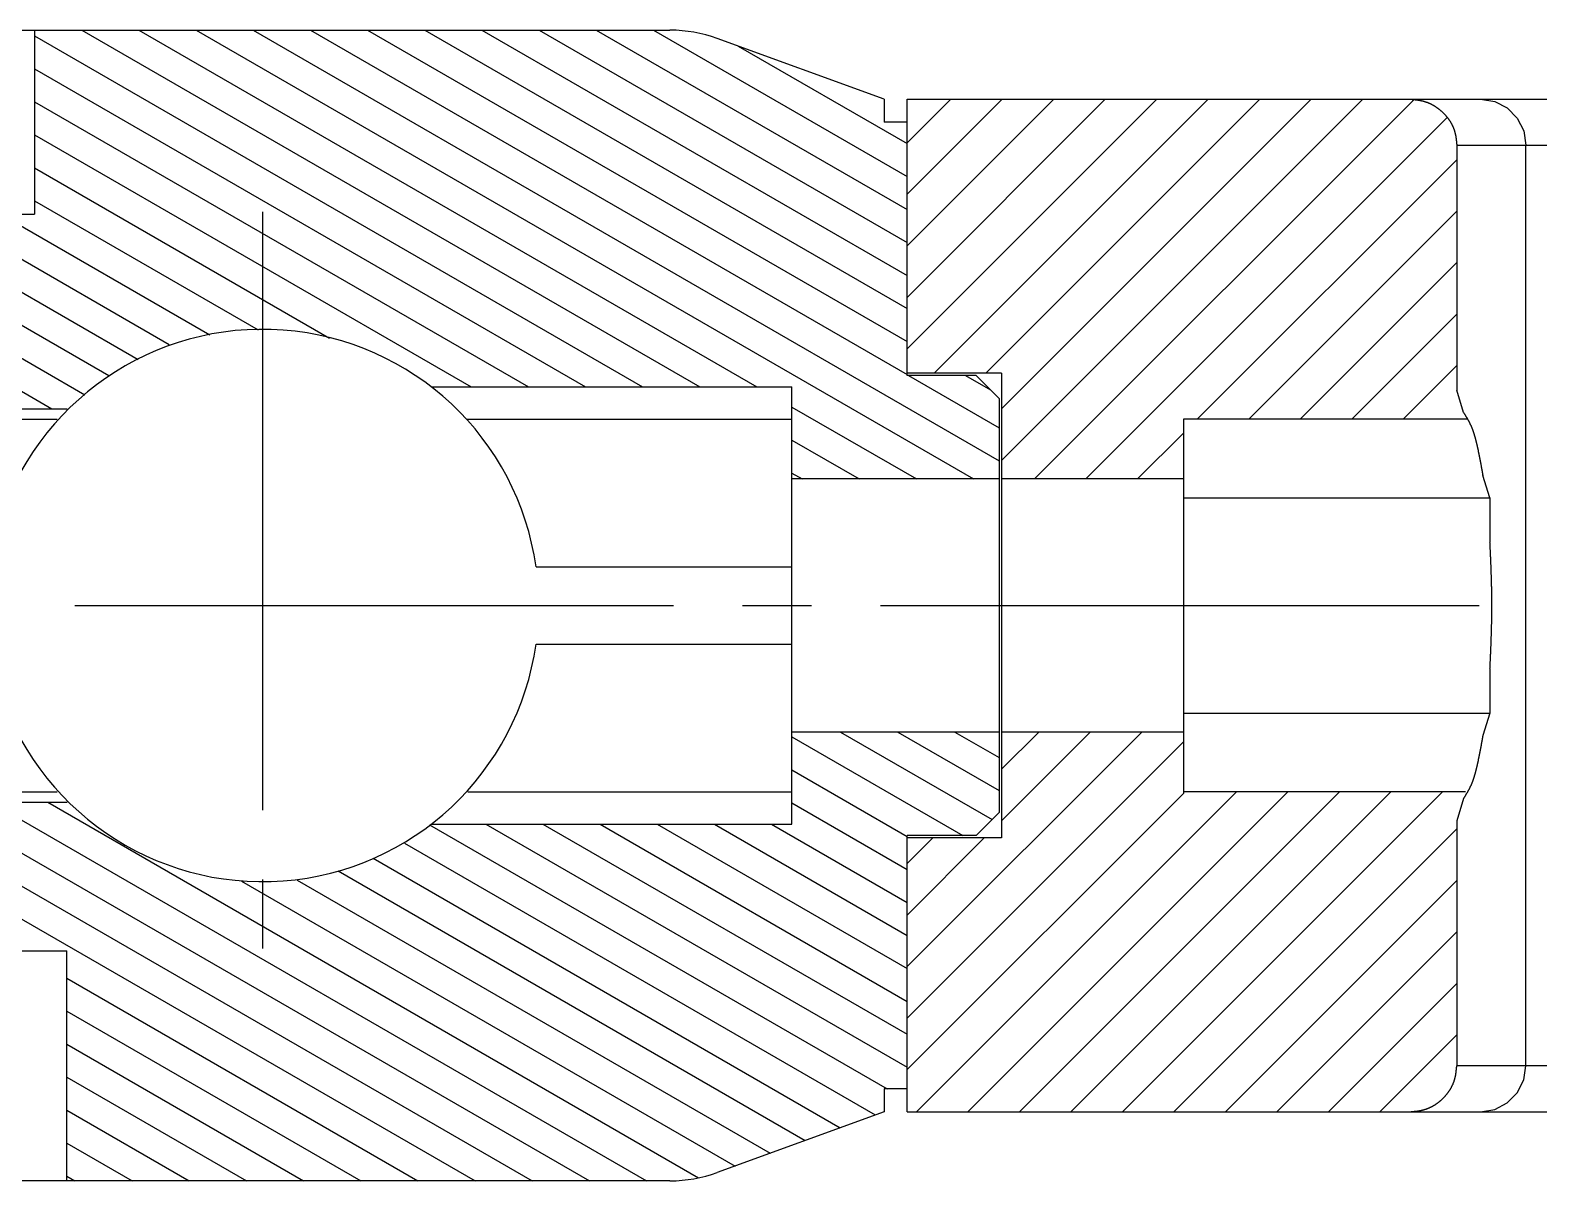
# Model space of a CAD drawing. Extents: x 78 to 520, y 41 to 313.
# Drawn here: x 447.56 to 480.32, y 242.49 to 267.49 of the extents above; entities that cross this region are included whole.
import ezdxf

# ---------------------------------------------------------------- set-up
doc = ezdxf.new("R2010")
doc.units = 0
doc.linetypes.add('CENTER', pattern=[17.5, 13, -1.5, 1.5, -1.5])
doc.layers.get('0').update_dxf_attribs({"linetype": 'CONTINUOUS'})
doc.layers.add('CENTER', color=1, linetype='CENTER')

msp = doc.modelspace()

# ---------------------------------------------------------------- linework, layer by layer
at = {"color": 7, "linetype": 'CONTINUOUS'}
for p, q in [((438.604, 267.486), (461.454, 267.486)), ((447.654, 267.486), (447.654, 263.486)), ((466.104, 265.986), (462.48, 267.305)), ((466.104, 265.986), (466.104, 265.486)), ((466.604, 259.986), (466.604, 265.986)), ((466.604, 265.986), (490.604, 265.986)), ((466.604, 265.486), (466.104, 265.486)), ((478.544, 264.986), (490.604, 264.986)), ((478.544, 264.986), (478.544, 259.662)), ((480.046, 244.986), (480.046, 264.986)), ((439.554, 263.486), (447.654, 263.486)), ((468.654, 260.036), (466.604, 260.036)), ((468.104, 259.986), (466.604, 259.986)), ((466.634, 259.986), (468.604, 258.849)), ((467.876, 259.986), (468.415, 259.674)), ((468.604, 259.486), (468.104, 259.986)), ((468.654, 260.036), (468.654, 249.936)), ((456.27, 259.736), (464.104, 259.736)), ((464.104, 250.236), (464.104, 259.736)), ((478.692, 259.177), (478.544, 259.662)), ((446.354, 259.261), (448.358, 259.261)), ((468.604, 259.486), (468.604, 250.486)), ((445.051, 259.036), (448.143, 259.036)), ((457.031, 259.036), (464.104, 259.036)), ((472.604, 259.036), (472.604, 250.903)), ((478.776, 259.036), (472.604, 259.036)), ((464.104, 258.58), (465.566, 257.736)), ((464.104, 257.863), (464.324, 257.736)), ((468.604, 257.736), (464.104, 257.736)), ((472.604, 257.736), (468.654, 257.736)), ((479.258, 257.324), (479.11, 257.809)), ((472.604, 257.324), (479.258, 257.324)), ((479.258, 257.324), (479.258, 256.354)), ((458.545, 255.826), (464.104, 255.826)), ((458.545, 254.146), (464.104, 254.146)), ((479.258, 253.617), (479.258, 252.647)), ((472.604, 252.647), (479.258, 252.647)), ((479.258, 252.647), (479.11, 252.163)), ((468.604, 252.236), (464.104, 252.236)), ((472.604, 252.236), (468.654, 252.236)), ((445.051, 250.936), (448.143, 250.936)), ((446.354, 250.711), (448.358, 250.711)), ((457.065, 250.936), (464.104, 250.936)), ((478.735, 250.936), (472.604, 250.936)), ((478.692, 250.794), (478.544, 250.309)), ((468.604, 250.486), (468.104, 249.986)), ((456.27, 250.236), (464.104, 250.236)), ((478.544, 250.309), (478.544, 244.986)), ((468.104, 249.986), (466.604, 249.986)), ((466.604, 243.986), (466.604, 249.986)), ((468.654, 249.936), (466.604, 249.936)), ((438.854, 247.486), (448.354, 247.486)), ((448.354, 242.486), (448.354, 247.486)), ((490.604, 244.986), (478.544, 244.986)), ((466.604, 244.486), (466.104, 244.486)), ((466.104, 244.486), (466.104, 243.986)), ((466.104, 243.986), (462.48, 242.667)), ((466.604, 243.986), (490.604, 243.986)), ((461.454, 242.486), (438.604, 242.486))]:
    msp.add_line(p, q, dxfattribs=at)
at = {"color": 3, "linetype": 'CONTINUOUS'}
for p, q in [((448.678, 267.486), (462.102, 259.736)), ((449.92, 267.486), (463.343, 259.736)), ((451.161, 267.486), (468.049, 257.736)), ((452.403, 267.486), (468.604, 258.132)), ((453.644, 267.486), (466.604, 260.003)), ((454.885, 267.486), (466.604, 260.72)), ((456.127, 267.486), (466.604, 261.437)), ((457.368, 267.486), (466.604, 262.154)), ((458.61, 267.486), (466.604, 262.87)), ((459.851, 267.486), (466.604, 263.587)), ((461.093, 267.486), (466.604, 264.304)), ((447.654, 267.361), (460.86, 259.736)), ((462.933, 267.14), (466.604, 265.021)), ((447.654, 266.644), (459.619, 259.736)), ((447.654, 265.927), (458.378, 259.736)), ((467.553, 265.986), (466.604, 265.037)), ((468.671, 265.986), (466.604, 263.919)), ((469.79, 265.986), (466.604, 262.8)), ((470.908, 265.986), (466.604, 261.681)), ((472.027, 265.986), (466.604, 260.563)), ((473.145, 265.986), (467.195, 260.036)), ((474.264, 265.986), (468.314, 260.036)), ((475.383, 265.986), (468.654, 259.257)), ((476.501, 265.986), (468.654, 258.139)), ((477.607, 265.973), (469.37, 257.736)), ((478.337, 265.585), (470.488, 257.736)), ((447.654, 265.21), (457.136, 259.736)), ((447.654, 264.494), (454.06, 260.795)), ((478.544, 264.672), (472.907, 259.036)), ((446.917, 263.486), (451.456, 260.865)), ((447.654, 263.777), (452.51, 260.973)), ((478.544, 263.554), (474.025, 259.036)), ((446.354, 263.094), (450.579, 260.655)), ((446.354, 262.377), (449.9, 260.33)), ((478.544, 262.435), (475.144, 259.036)), ((446.354, 261.66), (449.265, 259.98)), ((478.544, 261.317), (476.263, 259.036)), ((446.354, 260.944), (448.742, 259.565)), ((446.354, 260.227), (448.028, 259.261)), ((478.544, 260.198), (477.381, 259.036)), ((464.104, 259.297), (466.807, 257.736)), ((472.604, 258.733), (471.607, 257.736)), ((464.104, 252.129), (467.817, 249.986)), ((465.161, 252.236), (468.453, 250.335)), ((466.402, 252.236), (468.604, 250.965)), ((471.7, 252.236), (466.604, 247.14)), ((472.604, 252.021), (466.604, 246.021)), ((467.644, 252.236), (468.604, 251.681)), ((469.463, 252.236), (468.654, 251.427)), ((470.581, 252.236), (468.654, 250.309)), ((464.104, 251.412), (466.604, 249.969)), ((446.698, 250.711), (460.944, 242.486)), ((447.94, 250.711), (462.07, 242.553)), ((464.104, 250.696), (466.604, 249.252)), ((472.604, 250.903), (466.604, 244.903)), ((473.755, 250.936), (466.805, 243.986)), ((474.874, 250.936), (467.924, 243.986)), ((475.993, 250.936), (469.043, 243.986)), ((477.111, 250.936), (470.161, 243.986)), ((478.23, 250.936), (471.28, 243.986)), ((446.354, 250.193), (459.703, 242.486)), ((456.234, 250.223), (466.17, 244.486)), ((457.452, 250.236), (466.604, 244.952)), ((458.694, 250.236), (466.604, 245.669)), ((459.935, 250.236), (466.604, 246.385)), ((461.176, 250.236), (466.604, 247.102)), ((462.418, 250.236), (466.604, 247.819)), ((463.659, 250.236), (466.604, 248.536)), ((478.544, 250.131), (472.398, 243.986)), ((455.685, 249.823), (465.914, 243.917)), ((467.163, 249.936), (466.604, 249.377)), ((468.281, 249.936), (466.604, 248.259)), ((446.354, 249.476), (458.461, 242.486)), ((455.006, 249.498), (465.153, 243.64)), ((454.247, 249.219), (464.391, 243.362)), ((446.354, 248.759), (457.22, 242.486)), ((452.147, 248.998), (462.869, 242.808)), ((453.357, 249.017), (463.63, 243.085)), ((478.544, 249.012), (473.517, 243.986)), ((478.544, 247.894), (474.636, 243.986)), ((448.354, 246.888), (455.979, 242.486)), ((478.544, 246.775), (475.754, 243.986)), ((448.354, 246.171), (454.737, 242.486)), ((448.354, 245.454), (453.496, 242.486)), ((478.544, 245.657), (476.873, 243.986)), ((448.354, 244.738), (452.254, 242.486)), ((448.354, 244.021), (451.013, 242.486)), ((448.354, 243.304), (449.771, 242.486)), ((448.354, 242.587), (448.53, 242.486))]:
    msp.add_line(p, q, dxfattribs=at)
at = {"color": 7, "linetype": 'CONTINUOUS'}
for points in [[(479.061, 265.986), (479.366, 265.937), (479.64, 265.795), (479.858, 265.574), (479.998, 265.295), (480.046, 264.986)], [(479.061, 243.986), (479.366, 244.035), (479.64, 244.177), (479.858, 244.398), (479.998, 244.677), (480.046, 244.986)]]:
    msp.add_lwpolyline(points, dxfattribs=at)
at = {"color": 7}
for points in [[(477.528, 265.986, 0), (477.534, 265.985, 0), (477.54, 265.985, 0), (477.546, 265.984, 0), (477.553, 265.984, 0), (477.559, 265.983, 0), (477.565, 265.983, 0), (477.571, 265.982, 0), (477.577, 265.981, 0), (477.584, 265.981, 0), (477.59, 265.98, 0), (477.596, 265.98, 0), (477.602, 265.979, 0), (477.608, 265.978, 0), (477.615, 265.978, 0), (477.621, 265.977, 0), (477.627, 265.976, 0), (477.633, 265.976, 0), (477.639, 265.975, 0), (477.645, 265.974, 0), (477.652, 265.973, 0), (477.658, 265.973, 0), (477.664, 265.972, 0), (477.67, 265.971, 0), (477.676, 265.97, 0), (477.682, 265.97, 0), (477.688, 265.969, 0), (477.695, 265.968, 0), (477.701, 265.967, 0), (477.707, 265.966, 0), (477.713, 265.965, 0), (477.719, 265.964, 0), (477.725, 265.963, 0), (477.731, 265.962, 0), (477.737, 265.961, 0), (477.743, 265.96, 0), (477.749, 265.959, 0), (477.755, 265.958, 0), (477.762, 265.956, 0), (477.768, 265.955, 0), (477.774, 265.954, 0), (477.78, 265.953, 0), (477.786, 265.951, 0), (477.792, 265.95, 0), (477.798, 265.949, 0), (477.804, 265.947, 0), (477.81, 265.946, 0), (477.816, 265.944, 0), (477.822, 265.943, 0), (477.827, 265.941, 0), (477.833, 265.939, 0), (477.839, 265.938, 0), (477.845, 265.936, 0), (477.851, 265.934, 0), (477.857, 265.932, 0), (477.863, 265.93, 0), (477.869, 265.928, 0), (477.875, 265.926, 0), (477.881, 265.924, 0), (477.886, 265.922, 0), (477.892, 265.92, 0), (477.898, 265.918, 0), (477.904, 265.916, 0), (477.91, 265.914, 0), (477.915, 265.911, 0), (477.921, 265.909, 0), (477.927, 265.907, 0), (477.932, 265.904, 0), (477.938, 265.902, 0), (477.944, 265.899, 0), (477.95, 265.897, 0), (477.955, 265.894, 0), (477.961, 265.892, 0), (477.966, 265.889, 0), (477.972, 265.886, 0), (477.978, 265.884, 0), (477.983, 265.881, 0), (477.989, 265.878, 0), (477.994, 265.875, 0), (478, 265.872, 0), (478.005, 265.87, 0), (478.011, 265.867, 0), (478.016, 265.864, 0), (478.022, 265.861, 0), (478.027, 265.858, 0), (478.033, 265.855, 0), (478.038, 265.851, 0), (478.043, 265.848, 0), (478.049, 265.845, 0), (478.054, 265.842, 0), (478.059, 265.839, 0), (478.065, 265.835, 0), (478.07, 265.832, 0), (478.075, 265.829, 0), (478.08, 265.825, 0), (478.086, 265.822, 0), (478.091, 265.818, 0), (478.096, 265.815, 0), (478.101, 265.811, 0), (478.106, 265.808, 0), (478.111, 265.804, 0), (478.117, 265.801, 0), (478.122, 265.797, 0), (478.127, 265.793, 0), (478.132, 265.79, 0), (478.137, 265.786, 0), (478.142, 265.782, 0), (478.147, 265.779, 0), (478.151, 265.775, 0), (478.156, 265.771, 0), (478.161, 265.767, 0), (478.166, 265.763, 0), (478.171, 265.759, 0), (478.176, 265.755, 0), (478.181, 265.751, 0), (478.185, 265.747, 0), (478.19, 265.743, 0), (478.195, 265.739, 0), (478.199, 265.735, 0), (478.204, 265.731, 0), (478.209, 265.727, 0), (478.213, 265.723, 0), (478.218, 265.719, 0), (478.222, 265.715, 0), (478.227, 265.71, 0), (478.231, 265.706, 0), (478.236, 265.702, 0), (478.24, 265.698, 0), (478.245, 265.693, 0), (478.249, 265.689, 0), (478.254, 265.684, 0), (478.258, 265.68, 0), (478.262, 265.676, 0), (478.267, 265.671, 0), (478.271, 265.667, 0), (478.275, 265.662, 0), (478.279, 265.658, 0), (478.284, 265.653, 0), (478.288, 265.648, 0), (478.292, 265.644, 0), (478.296, 265.639, 0), (478.3, 265.635, 0), (478.304, 265.63, 0), (478.308, 265.625, 0), (478.312, 265.62, 0), (478.316, 265.616, 0), (478.32, 265.611, 0), (478.324, 265.606, 0), (478.328, 265.601, 0), (478.332, 265.596, 0), (478.336, 265.591, 0), (478.339, 265.587, 0), (478.343, 265.582, 0), (478.347, 265.577, 0), (478.351, 265.572, 0), (478.354, 265.567, 0), (478.358, 265.562, 0), (478.362, 265.557, 0), (478.365, 265.552, 0), (478.369, 265.546, 0), (478.372, 265.541, 0), (478.376, 265.536, 0), (478.379, 265.531, 0), (478.383, 265.526, 0), (478.386, 265.521, 0), (478.39, 265.515, 0), (478.393, 265.51, 0), (478.396, 265.505, 0), (478.4, 265.5, 0), (478.403, 265.494, 0), (478.406, 265.489, 0), (478.409, 265.484, 0), (478.413, 265.478, 0), (478.416, 265.473, 0), (478.419, 265.467, 0), (478.422, 265.462, 0), (478.425, 265.456, 0), (478.428, 265.451, 0), (478.431, 265.446, 0), (478.434, 265.44, 0), (478.437, 265.434, 0), (478.439, 265.429, 0), (478.442, 265.423, 0), (478.445, 265.418, 0), (478.448, 265.412, 0), (478.45, 265.407, 0), (478.453, 265.401, 0), (478.455, 265.395, 0), (478.458, 265.39, 0), (478.461, 265.384, 0), (478.463, 265.378, 0), (478.465, 265.373, 0), (478.468, 265.367, 0), (478.47, 265.361, 0), (478.472, 265.355, 0), (478.475, 265.35, 0), (478.477, 265.344, 0), (478.479, 265.338, 0), (478.481, 265.332, 0), (478.483, 265.326, 0), (478.485, 265.321, 0), (478.487, 265.315, 0), (478.489, 265.309, 0), (478.491, 265.303, 0), (478.493, 265.297, 0), (478.495, 265.291, 0), (478.496, 265.285, 0), (478.498, 265.279, 0), (478.5, 265.273, 0), (478.501, 265.267, 0), (478.503, 265.262, 0), (478.504, 265.256, 0), (478.506, 265.25, 0), (478.507, 265.244, 0), (478.509, 265.238, 0), (478.51, 265.232, 0), (478.511, 265.226, 0), (478.513, 265.22, 0), (478.514, 265.214, 0), (478.515, 265.207, 0), (478.516, 265.201, 0), (478.517, 265.195, 0), (478.519, 265.189, 0), (478.52, 265.183, 0), (478.521, 265.177, 0), (478.522, 265.171, 0), (478.523, 265.165, 0), (478.524, 265.159, 0), (478.525, 265.153, 0), (478.525, 265.147, 0), (478.526, 265.14, 0), (478.527, 265.134, 0), (478.528, 265.128, 0), (478.529, 265.122, 0), (478.53, 265.116, 0), (478.53, 265.11, 0), (478.531, 265.104, 0), (478.532, 265.097, 0), (478.533, 265.091, 0), (478.533, 265.085, 0), (478.534, 265.079, 0), (478.535, 265.073, 0), (478.535, 265.067, 0), (478.536, 265.06, 0), (478.537, 265.054, 0), (478.537, 265.048, 0), (478.538, 265.042, 0), (478.539, 265.036, 0), (478.539, 265.029, 0), (478.54, 265.023, 0), (478.54, 265.017, 0), (478.541, 265.011, 0), (478.541, 265.005, 0), (478.542, 264.998, 0), (478.543, 264.992, 0), (478.543, 264.986, 0)], [(478.691, 259.178, 0), (478.695, 259.171, 0), (478.699, 259.165, 0), (478.703, 259.158, 0), (478.707, 259.152, 0), (478.711, 259.145, 0), (478.715, 259.139, 0), (478.719, 259.132, 0), (478.723, 259.126, 0), (478.727, 259.119, 0), (478.731, 259.113, 0), (478.734, 259.106, 0), (478.738, 259.1, 0), (478.742, 259.093, 0), (478.746, 259.087, 0), (478.75, 259.08, 0), (478.754, 259.074, 0), (478.758, 259.067, 0), (478.761, 259.061, 0), (478.765, 259.054, 0), (478.769, 259.048, 0), (478.773, 259.041, 0), (478.777, 259.035, 0), (478.78, 259.028, 0), (478.784, 259.021, 0), (478.788, 259.015, 0), (478.791, 259.008, 0), (478.795, 259.002, 0), (478.798, 258.995, 0), (478.802, 258.988, 0), (478.806, 258.982, 0), (478.809, 258.975, 0), (478.813, 258.968, 0), (478.816, 258.962, 0), (478.82, 258.955, 0), (478.823, 258.948, 0), (478.826, 258.941, 0), (478.83, 258.935, 0), (478.833, 258.928, 0), (478.836, 258.921, 0), (478.839, 258.914, 0), (478.843, 258.908, 0), (478.846, 258.901, 0), (478.849, 258.894, 0), (478.852, 258.887, 0), (478.855, 258.88, 0), (478.858, 258.873, 0), (478.861, 258.866, 0), (478.864, 258.859, 0), (478.867, 258.853, 0), (478.87, 258.846, 0), (478.872, 258.839, 0), (478.875, 258.832, 0), (478.878, 258.825, 0), (478.881, 258.818, 0), (478.883, 258.811, 0), (478.886, 258.803, 0), (478.889, 258.796, 0), (478.891, 258.789, 0), (478.894, 258.782, 0), (478.896, 258.775, 0), (478.899, 258.768, 0), (478.901, 258.761, 0), (478.904, 258.754, 0), (478.906, 258.747, 0), (478.909, 258.739, 0), (478.911, 258.732, 0), (478.913, 258.725, 0), (478.916, 258.718, 0), (478.918, 258.711, 0), (478.92, 258.703, 0), (478.922, 258.696, 0), (478.924, 258.689, 0), (478.927, 258.682, 0), (478.929, 258.675, 0), (478.931, 258.667, 0), (478.933, 258.66, 0), (478.935, 258.653, 0), (478.937, 258.645, 0), (478.939, 258.638, 0), (478.941, 258.631, 0), (478.943, 258.623, 0), (478.945, 258.616, 0), (478.947, 258.609, 0), (478.949, 258.602, 0), (478.951, 258.594, 0), (478.953, 258.587, 0), (478.955, 258.579, 0), (478.957, 258.572, 0), (478.958, 258.565, 0), (478.96, 258.557, 0), (478.962, 258.55, 0), (478.964, 258.543, 0), (478.966, 258.535, 0), (478.967, 258.528, 0), (478.969, 258.52, 0), (478.971, 258.513, 0), (478.973, 258.506, 0), (478.974, 258.498, 0), (478.976, 258.491, 0), (478.978, 258.483, 0), (478.979, 258.476, 0), (478.981, 258.469, 0), (478.983, 258.461, 0), (478.984, 258.454, 0), (478.986, 258.446, 0), (478.988, 258.439, 0), (478.989, 258.432, 0), (478.991, 258.424, 0), (478.993, 258.417, 0), (478.994, 258.409, 0), (478.996, 258.402, 0), (478.997, 258.395, 0), (478.999, 258.387, 0), (479.001, 258.38, 0), (479.002, 258.372, 0), (479.004, 258.365, 0), (479.005, 258.358, 0), (479.007, 258.35, 0), (479.008, 258.343, 0), (479.01, 258.335, 0), (479.011, 258.328, 0), (479.013, 258.32, 0), (479.014, 258.313, 0), (479.016, 258.306, 0), (479.018, 258.298, 0), (479.019, 258.291, 0), (479.021, 258.283, 0), (479.022, 258.276, 0), (479.024, 258.269, 0), (479.025, 258.261, 0), (479.027, 258.254, 0), (479.028, 258.246, 0), (479.029, 258.239, 0), (479.031, 258.232, 0), (479.032, 258.224, 0), (479.034, 258.217, 0), (479.035, 258.209, 0), (479.037, 258.202, 0), (479.038, 258.194, 0), (479.04, 258.187, 0), (479.041, 258.18, 0), (479.043, 258.172, 0), (479.044, 258.165, 0), (479.045, 258.157, 0), (479.047, 258.15, 0), (479.048, 258.143, 0), (479.05, 258.135, 0), (479.051, 258.128, 0), (479.052, 258.12, 0), (479.054, 258.113, 0), (479.055, 258.106, 0), (479.057, 258.098, 0), (479.058, 258.091, 0), (479.059, 258.083, 0), (479.061, 258.076, 0), (479.062, 258.068, 0), (479.064, 258.061, 0), (479.065, 258.054, 0), (479.066, 258.046, 0), (479.068, 258.039, 0), (479.069, 258.031, 0), (479.07, 258.024, 0), (479.072, 258.017, 0), (479.073, 258.009, 0), (479.074, 258.002, 0), (479.076, 257.994, 0), (479.077, 257.987, 0), (479.079, 257.98, 0), (479.08, 257.972, 0), (479.081, 257.965, 0), (479.083, 257.957, 0), (479.084, 257.95, 0), (479.085, 257.942, 0), (479.087, 257.935, 0), (479.088, 257.928, 0), (479.089, 257.92, 0), (479.091, 257.913, 0), (479.092, 257.905, 0), (479.093, 257.898, 0), (479.095, 257.891, 0), (479.096, 257.883, 0), (479.097, 257.876, 0), (479.099, 257.868, 0), (479.1, 257.861, 0), (479.101, 257.853, 0), (479.103, 257.846, 0), (479.104, 257.839, 0), (479.105, 257.831, 0), (479.107, 257.824, 0), (479.108, 257.816, 0), (479.109, 257.809, 0)], [(479.257, 256.355, 0), (479.258, 256.34, 0), (479.259, 256.326, 0), (479.259, 256.312, 0), (479.26, 256.297, 0), (479.261, 256.283, 0), (479.261, 256.269, 0), (479.262, 256.254, 0), (479.263, 256.24, 0), (479.263, 256.226, 0), (479.264, 256.211, 0), (479.265, 256.197, 0), (479.265, 256.183, 0), (479.266, 256.168, 0), (479.267, 256.154, 0), (479.267, 256.14, 0), (479.268, 256.125, 0), (479.269, 256.111, 0), (479.269, 256.097, 0), (479.27, 256.082, 0), (479.27, 256.068, 0), (479.271, 256.054, 0), (479.272, 256.039, 0), (479.272, 256.025, 0), (479.273, 256.011, 0), (479.274, 255.996, 0), (479.274, 255.982, 0), (479.275, 255.968, 0), (479.275, 255.953, 0), (479.276, 255.939, 0), (479.277, 255.925, 0), (479.277, 255.91, 0), (479.278, 255.896, 0), (479.278, 255.882, 0), (479.279, 255.867, 0), (479.279, 255.853, 0), (479.28, 255.839, 0), (479.281, 255.825, 0), (479.281, 255.81, 0), (479.282, 255.796, 0), (479.282, 255.782, 0), (479.283, 255.767, 0), (479.283, 255.753, 0), (479.284, 255.739, 0), (479.284, 255.724, 0), (479.285, 255.71, 0), (479.285, 255.696, 0), (479.286, 255.681, 0), (479.286, 255.667, 0), (479.287, 255.653, 0), (479.287, 255.638, 0), (479.288, 255.624, 0), (479.288, 255.61, 0), (479.289, 255.595, 0), (479.289, 255.581, 0), (479.289, 255.567, 0), (479.29, 255.552, 0), (479.29, 255.538, 0), (479.291, 255.524, 0), (479.291, 255.509, 0), (479.291, 255.495, 0), (479.292, 255.481, 0), (479.292, 255.466, 0), (479.292, 255.452, 0), (479.293, 255.438, 0), (479.293, 255.423, 0), (479.293, 255.409, 0), (479.294, 255.395, 0), (479.294, 255.38, 0), (479.294, 255.366, 0), (479.295, 255.352, 0), (479.295, 255.337, 0), (479.295, 255.323, 0), (479.295, 255.309, 0), (479.296, 255.294, 0), (479.296, 255.28, 0), (479.296, 255.266, 0), (479.296, 255.251, 0), (479.296, 255.237, 0), (479.297, 255.223, 0), (479.297, 255.208, 0), (479.297, 255.194, 0), (479.297, 255.18, 0), (479.297, 255.165, 0), (479.297, 255.151, 0), (479.297, 255.136, 0), (479.298, 255.122, 0), (479.298, 255.108, 0), (479.298, 255.093, 0), (479.298, 255.079, 0), (479.298, 255.065, 0), (479.298, 255.05, 0), (479.298, 255.036, 0), (479.298, 255.022, 0), (479.298, 255.007, 0), (479.298, 254.993, 0), (479.298, 254.979, 0), (479.298, 254.964, 0), (479.298, 254.95, 0), (479.298, 254.936, 0), (479.298, 254.921, 0), (479.298, 254.907, 0), (479.298, 254.893, 0), (479.298, 254.878, 0), (479.298, 254.864, 0), (479.298, 254.85, 0), (479.297, 254.835, 0), (479.297, 254.821, 0), (479.297, 254.807, 0), (479.297, 254.792, 0), (479.297, 254.778, 0), (479.297, 254.764, 0), (479.297, 254.749, 0), (479.296, 254.735, 0), (479.296, 254.721, 0), (479.296, 254.706, 0), (479.296, 254.692, 0), (479.296, 254.678, 0), (479.295, 254.663, 0), (479.295, 254.649, 0), (479.295, 254.635, 0), (479.295, 254.62, 0), (479.294, 254.606, 0), (479.294, 254.592, 0), (479.294, 254.577, 0), (479.293, 254.563, 0), (479.293, 254.549, 0), (479.293, 254.534, 0), (479.292, 254.52, 0), (479.292, 254.506, 0), (479.292, 254.491, 0), (479.291, 254.477, 0), (479.291, 254.463, 0), (479.291, 254.448, 0), (479.29, 254.434, 0), (479.29, 254.42, 0), (479.289, 254.405, 0), (479.289, 254.391, 0), (479.289, 254.377, 0), (479.288, 254.362, 0), (479.288, 254.348, 0), (479.287, 254.334, 0), (479.287, 254.319, 0), (479.286, 254.305, 0), (479.286, 254.291, 0), (479.285, 254.276, 0), (479.285, 254.262, 0), (479.284, 254.248, 0), (479.284, 254.233, 0), (479.283, 254.219, 0), (479.283, 254.205, 0), (479.282, 254.19, 0), (479.282, 254.176, 0), (479.281, 254.162, 0), (479.281, 254.147, 0), (479.28, 254.133, 0), (479.279, 254.119, 0), (479.279, 254.104, 0), (479.278, 254.09, 0), (479.278, 254.076, 0), (479.277, 254.061, 0), (479.277, 254.047, 0), (479.276, 254.033, 0), (479.275, 254.018, 0), (479.275, 254.004, 0), (479.274, 253.99, 0), (479.274, 253.975, 0), (479.273, 253.961, 0), (479.272, 253.947, 0), (479.272, 253.932, 0), (479.271, 253.918, 0), (479.27, 253.904, 0), (479.27, 253.889, 0), (479.269, 253.875, 0), (479.269, 253.861, 0), (479.268, 253.846, 0), (479.267, 253.832, 0), (479.267, 253.818, 0), (479.266, 253.804, 0), (479.265, 253.789, 0), (479.265, 253.775, 0), (479.264, 253.761, 0), (479.263, 253.746, 0), (479.263, 253.732, 0), (479.262, 253.718, 0), (479.261, 253.703, 0), (479.261, 253.689, 0), (479.26, 253.675, 0), (479.259, 253.66, 0), (479.259, 253.646, 0), (479.258, 253.632, 0), (479.257, 253.617, 0)], [(479.109, 252.163, 0), (479.108, 252.155, 0), (479.107, 252.148, 0), (479.105, 252.141, 0), (479.104, 252.133, 0), (479.103, 252.126, 0), (479.101, 252.118, 0), (479.1, 252.111, 0), (479.099, 252.104, 0), (479.097, 252.096, 0), (479.096, 252.089, 0), (479.095, 252.081, 0), (479.093, 252.074, 0), (479.092, 252.066, 0), (479.091, 252.059, 0), (479.089, 252.052, 0), (479.088, 252.044, 0), (479.087, 252.037, 0), (479.085, 252.029, 0), (479.084, 252.022, 0), (479.083, 252.015, 0), (479.081, 252.007, 0), (479.08, 252, 0), (479.079, 251.992, 0), (479.077, 251.985, 0), (479.076, 251.977, 0), (479.074, 251.97, 0), (479.073, 251.963, 0), (479.072, 251.955, 0), (479.07, 251.948, 0), (479.069, 251.94, 0), (479.068, 251.933, 0), (479.066, 251.926, 0), (479.065, 251.918, 0), (479.064, 251.911, 0), (479.062, 251.903, 0), (479.061, 251.896, 0), (479.059, 251.889, 0), (479.058, 251.881, 0), (479.057, 251.874, 0), (479.055, 251.866, 0), (479.054, 251.859, 0), (479.052, 251.851, 0), (479.051, 251.844, 0), (479.05, 251.837, 0), (479.048, 251.829, 0), (479.047, 251.822, 0), (479.045, 251.814, 0), (479.044, 251.807, 0), (479.043, 251.8, 0), (479.041, 251.792, 0), (479.04, 251.785, 0), (479.038, 251.777, 0), (479.037, 251.77, 0), (479.035, 251.763, 0), (479.034, 251.755, 0), (479.032, 251.748, 0), (479.031, 251.74, 0), (479.029, 251.733, 0), (479.028, 251.725, 0), (479.027, 251.718, 0), (479.025, 251.711, 0), (479.024, 251.703, 0), (479.022, 251.696, 0), (479.021, 251.688, 0), (479.019, 251.681, 0), (479.018, 251.674, 0), (479.016, 251.666, 0), (479.014, 251.659, 0), (479.013, 251.651, 0), (479.011, 251.644, 0), (479.01, 251.637, 0), (479.008, 251.629, 0), (479.007, 251.622, 0), (479.005, 251.614, 0), (479.004, 251.607, 0), (479.002, 251.599, 0), (479.001, 251.592, 0), (478.999, 251.585, 0), (478.997, 251.577, 0), (478.996, 251.57, 0), (478.994, 251.562, 0), (478.993, 251.555, 0), (478.991, 251.548, 0), (478.989, 251.54, 0), (478.988, 251.533, 0), (478.986, 251.525, 0), (478.984, 251.518, 0), (478.983, 251.511, 0), (478.981, 251.503, 0), (478.979, 251.496, 0), (478.978, 251.488, 0), (478.976, 251.481, 0), (478.974, 251.474, 0), (478.973, 251.466, 0), (478.971, 251.459, 0), (478.969, 251.451, 0), (478.967, 251.444, 0), (478.966, 251.437, 0), (478.964, 251.429, 0), (478.962, 251.422, 0), (478.96, 251.414, 0), (478.958, 251.407, 0), (478.957, 251.4, 0), (478.955, 251.392, 0), (478.953, 251.385, 0), (478.951, 251.378, 0), (478.949, 251.37, 0), (478.947, 251.363, 0), (478.945, 251.356, 0), (478.943, 251.348, 0), (478.941, 251.341, 0), (478.939, 251.334, 0), (478.937, 251.326, 0), (478.935, 251.319, 0), (478.933, 251.312, 0), (478.931, 251.305, 0), (478.929, 251.297, 0), (478.927, 251.29, 0), (478.924, 251.283, 0), (478.922, 251.276, 0), (478.92, 251.268, 0), (478.918, 251.261, 0), (478.916, 251.254, 0), (478.913, 251.247, 0), (478.911, 251.24, 0), (478.909, 251.232, 0), (478.906, 251.225, 0), (478.904, 251.218, 0), (478.901, 251.211, 0), (478.899, 251.204, 0), (478.896, 251.197, 0), (478.894, 251.19, 0), (478.891, 251.182, 0), (478.889, 251.175, 0), (478.886, 251.168, 0), (478.883, 251.161, 0), (478.881, 251.154, 0), (478.878, 251.147, 0), (478.875, 251.14, 0), (478.872, 251.133, 0), (478.87, 251.126, 0), (478.867, 251.119, 0), (478.864, 251.112, 0), (478.861, 251.105, 0), (478.858, 251.099, 0), (478.855, 251.092, 0), (478.852, 251.085, 0), (478.849, 251.078, 0), (478.846, 251.071, 0), (478.843, 251.064, 0), (478.839, 251.057, 0), (478.836, 251.051, 0), (478.833, 251.044, 0), (478.83, 251.037, 0), (478.826, 251.03, 0), (478.823, 251.024, 0), (478.82, 251.017, 0), (478.816, 251.01, 0), (478.813, 251.004, 0), (478.809, 250.997, 0), (478.806, 250.99, 0), (478.802, 250.984, 0), (478.798, 250.977, 0), (478.795, 250.97, 0), (478.791, 250.964, 0), (478.788, 250.957, 0), (478.784, 250.95, 0), (478.78, 250.944, 0), (478.777, 250.937, 0), (478.773, 250.931, 0), (478.769, 250.924, 0), (478.765, 250.918, 0), (478.761, 250.911, 0), (478.758, 250.905, 0), (478.754, 250.898, 0), (478.75, 250.891, 0), (478.746, 250.885, 0), (478.742, 250.878, 0), (478.738, 250.872, 0), (478.734, 250.865, 0), (478.731, 250.859, 0), (478.727, 250.852, 0), (478.723, 250.846, 0), (478.719, 250.84, 0), (478.715, 250.833, 0), (478.711, 250.827, 0), (478.707, 250.82, 0), (478.703, 250.814, 0), (478.699, 250.807, 0), (478.695, 250.801, 0), (478.691, 250.794, 0)], [(477.528, 243.986, 0), (477.534, 243.986, 0), (477.54, 243.987, 0), (477.546, 243.988, 0), (477.553, 243.988, 0), (477.559, 243.989, 0), (477.565, 243.989, 0), (477.571, 243.99, 0), (477.577, 243.99, 0), (477.584, 243.991, 0), (477.59, 243.992, 0), (477.596, 243.992, 0), (477.602, 243.993, 0), (477.608, 243.994, 0), (477.615, 243.994, 0), (477.621, 243.995, 0), (477.627, 243.996, 0), (477.633, 243.996, 0), (477.639, 243.997, 0), (477.645, 243.998, 0), (477.652, 243.998, 0), (477.658, 243.999, 0), (477.664, 244, 0), (477.67, 244.001, 0), (477.676, 244.001, 0), (477.682, 244.002, 0), (477.688, 244.003, 0), (477.695, 244.004, 0), (477.701, 244.005, 0), (477.707, 244.006, 0), (477.713, 244.007, 0), (477.719, 244.008, 0), (477.725, 244.009, 0), (477.731, 244.01, 0), (477.737, 244.011, 0), (477.743, 244.012, 0), (477.749, 244.013, 0), (477.755, 244.014, 0), (477.762, 244.015, 0), (477.768, 244.017, 0), (477.774, 244.018, 0), (477.78, 244.019, 0), (477.786, 244.021, 0), (477.792, 244.022, 0), (477.798, 244.023, 0), (477.804, 244.025, 0), (477.81, 244.026, 0), (477.816, 244.028, 0), (477.822, 244.029, 0), (477.827, 244.031, 0), (477.833, 244.033, 0), (477.839, 244.034, 0), (477.845, 244.036, 0), (477.851, 244.038, 0), (477.857, 244.04, 0), (477.863, 244.042, 0), (477.869, 244.043, 0), (477.875, 244.045, 0), (477.881, 244.047, 0), (477.886, 244.05, 0), (477.892, 244.052, 0), (477.898, 244.054, 0), (477.904, 244.056, 0), (477.91, 244.058, 0), (477.915, 244.06, 0), (477.921, 244.063, 0), (477.927, 244.065, 0), (477.932, 244.068, 0), (477.938, 244.07, 0), (477.944, 244.072, 0), (477.95, 244.075, 0), (477.955, 244.078, 0), (477.961, 244.08, 0), (477.966, 244.083, 0), (477.972, 244.085, 0), (477.978, 244.088, 0), (477.983, 244.091, 0), (477.989, 244.094, 0), (477.994, 244.097, 0), (478, 244.099, 0), (478.005, 244.102, 0), (478.011, 244.105, 0), (478.016, 244.108, 0), (478.022, 244.111, 0), (478.027, 244.114, 0), (478.033, 244.117, 0), (478.038, 244.12, 0), (478.043, 244.124, 0), (478.049, 244.127, 0), (478.054, 244.13, 0), (478.059, 244.133, 0), (478.065, 244.137, 0), (478.07, 244.14, 0), (478.075, 244.143, 0), (478.08, 244.147, 0), (478.086, 244.15, 0), (478.091, 244.153, 0), (478.096, 244.157, 0), (478.101, 244.16, 0), (478.106, 244.164, 0), (478.111, 244.167, 0), (478.117, 244.171, 0), (478.122, 244.175, 0), (478.127, 244.178, 0), (478.132, 244.182, 0), (478.137, 244.186, 0), (478.142, 244.189, 0), (478.147, 244.193, 0), (478.151, 244.197, 0), (478.156, 244.201, 0), (478.161, 244.205, 0), (478.166, 244.209, 0), (478.171, 244.212, 0), (478.176, 244.216, 0), (478.181, 244.22, 0), (478.185, 244.224, 0), (478.19, 244.228, 0), (478.195, 244.232, 0), (478.199, 244.236, 0), (478.204, 244.241, 0), (478.209, 244.245, 0), (478.213, 244.249, 0), (478.218, 244.253, 0), (478.222, 244.257, 0), (478.227, 244.261, 0), (478.231, 244.266, 0), (478.236, 244.27, 0), (478.24, 244.274, 0), (478.245, 244.279, 0), (478.249, 244.283, 0), (478.254, 244.287, 0), (478.258, 244.292, 0), (478.262, 244.296, 0), (478.267, 244.301, 0), (478.271, 244.305, 0), (478.275, 244.31, 0), (478.279, 244.314, 0), (478.284, 244.319, 0), (478.288, 244.323, 0), (478.292, 244.328, 0), (478.296, 244.333, 0), (478.3, 244.337, 0), (478.304, 244.342, 0), (478.308, 244.347, 0), (478.312, 244.351, 0), (478.316, 244.356, 0), (478.32, 244.361, 0), (478.324, 244.366, 0), (478.328, 244.371, 0), (478.332, 244.375, 0), (478.336, 244.38, 0), (478.339, 244.385, 0), (478.343, 244.39, 0), (478.347, 244.395, 0), (478.351, 244.4, 0), (478.354, 244.405, 0), (478.358, 244.41, 0), (478.362, 244.415, 0), (478.365, 244.42, 0), (478.369, 244.425, 0), (478.372, 244.431, 0), (478.376, 244.436, 0), (478.379, 244.441, 0), (478.383, 244.446, 0), (478.386, 244.451, 0), (478.39, 244.456, 0), (478.393, 244.462, 0), (478.396, 244.467, 0), (478.4, 244.472, 0), (478.403, 244.478, 0), (478.406, 244.483, 0), (478.409, 244.488, 0), (478.413, 244.494, 0), (478.416, 244.499, 0), (478.419, 244.504, 0), (478.422, 244.51, 0), (478.425, 244.515, 0), (478.428, 244.521, 0), (478.431, 244.526, 0), (478.434, 244.532, 0), (478.437, 244.537, 0), (478.439, 244.543, 0), (478.442, 244.548, 0), (478.445, 244.554, 0), (478.448, 244.56, 0), (478.45, 244.565, 0), (478.453, 244.571, 0), (478.455, 244.576, 0), (478.458, 244.582, 0), (478.461, 244.588, 0), (478.463, 244.594, 0), (478.465, 244.599, 0), (478.468, 244.605, 0), (478.47, 244.611, 0), (478.472, 244.616, 0), (478.475, 244.622, 0), (478.477, 244.628, 0), (478.479, 244.634, 0), (478.481, 244.64, 0), (478.483, 244.645, 0), (478.485, 244.651, 0), (478.487, 244.657, 0), (478.489, 244.663, 0), (478.491, 244.669, 0), (478.493, 244.675, 0), (478.495, 244.681, 0), (478.496, 244.687, 0), (478.498, 244.692, 0), (478.5, 244.698, 0), (478.501, 244.704, 0), (478.503, 244.71, 0), (478.504, 244.716, 0), (478.506, 244.722, 0), (478.507, 244.728, 0), (478.509, 244.734, 0), (478.51, 244.74, 0), (478.511, 244.746, 0), (478.513, 244.752, 0), (478.514, 244.758, 0), (478.515, 244.764, 0), (478.516, 244.77, 0), (478.517, 244.776, 0), (478.519, 244.783, 0), (478.52, 244.789, 0), (478.521, 244.795, 0), (478.522, 244.801, 0), (478.523, 244.807, 0), (478.524, 244.813, 0), (478.525, 244.819, 0), (478.525, 244.825, 0), (478.526, 244.831, 0), (478.527, 244.838, 0), (478.528, 244.844, 0), (478.529, 244.85, 0), (478.53, 244.856, 0), (478.53, 244.862, 0), (478.531, 244.868, 0), (478.532, 244.874, 0), (478.533, 244.881, 0), (478.533, 244.887, 0), (478.534, 244.893, 0), (478.535, 244.899, 0), (478.535, 244.905, 0), (478.536, 244.912, 0), (478.537, 244.918, 0), (478.537, 244.924, 0), (478.538, 244.93, 0), (478.539, 244.936, 0), (478.539, 244.942, 0), (478.54, 244.949, 0), (478.54, 244.955, 0), (478.541, 244.961, 0), (478.541, 244.967, 0), (478.542, 244.974, 0), (478.543, 244.98, 0), (478.543, 244.986, 0)]]:
    msp.add_polyline3d(points, dxfattribs=at)
at = {"color": 7, "linetype": 'CONTINUOUS'}
for centre, radius, start, end in [((461.454, 264.486), 3, 69.9994, 89.9994), ((452.604, 254.986), 6, 8.0453, 163.3985), ((452.604, 254.986), 6, 196.6015, 351.9547), ((461.454, 245.486), 3, 270.0011, 290.0011)]:
    msp.add_arc(centre, radius, start, end, dxfattribs=at)
at = {"layer": 'CENTER', "color": 1, "linetype": 'CENTER'}
for p, q in [((452.604, 263.536), (452.604, 246.436)), ((431.028, 254.986), (501.186, 254.986))]:
    msp.add_line(p, q, dxfattribs=at)

doc.saveas('drawing.dxf')
